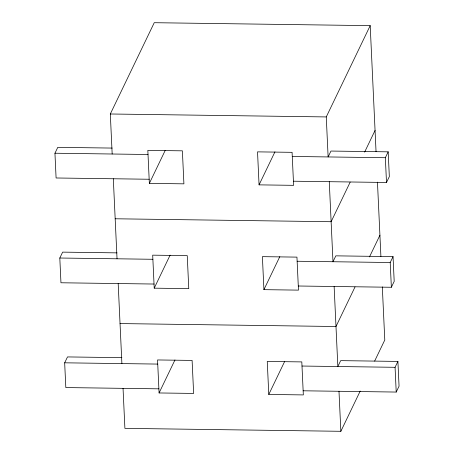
<?xml version="1.0" encoding="UTF-8"?>
<svg xmlns="http://www.w3.org/2000/svg" width="454" height="454" viewBox="0 0 454 454"><rect width="100%" height="100%" fill="white"/><g stroke="black" fill="none" stroke-linecap="round" stroke-linejoin="round"><path stroke-width="0.68" d="M149.167 179.251L56.092 177.985L54.945 153.231L57.783 147.34L112.183 148.078M112.172 154.008L110.316 113.988L154.252 22.7L370.197 25.64L376.048 151.67M154.031 284.039L60.955 282.774L59.809 258.02L62.641 252.129L117.041 252.872M149.36 183.376L147.828 150.37L182.383 150.836L183.91 183.842L149.36 183.376L165.245 150.365M158.889 388.834L65.819 387.568L64.667 362.814L67.504 356.923L121.905 357.661M154.224 288.165L152.692 255.159L187.241 255.63L188.773 288.636L154.224 288.165L170.108 255.154M259.064 184.863L257.531 151.863L292.081 152.328L293.613 185.334L259.064 184.863L274.948 151.857M159.082 392.96L157.549 359.954L192.104 360.419L193.637 393.425L159.082 392.96L174.972 359.948M293.42 181.208L386.496 182.474L389.333 176.589L388.181 151.835L330.955 151.051L328.123 156.942L326.267 116.928L370.197 25.64M263.922 289.658L262.395 256.652L296.944 257.123L298.477 290.129L263.922 289.658L279.812 256.646M350.176 182.139L331.125 221.717L115.18 218.777M364.613 152.135L375.061 130.429M268.785 394.447L267.253 361.446L301.808 361.912L303.334 394.918L268.785 394.447L284.675 361.441M386.496 182.474L385.35 157.72L388.181 151.835M355.034 286.928L335.988 326.511L120.038 323.571M369.477 256.924L379.924 235.223M298.284 286.003L391.359 287.269L390.207 262.514L393.045 256.623L335.818 255.846L332.981 261.737L329.269 181.696M391.359 287.269L394.191 281.378L393.045 256.623M123.045 388.346L124.901 428.36L340.852 431.3L360.204 391.081M374.646 361.078L384.782 340.012L382.319 286.911M303.147 390.792L396.217 392.057L395.071 367.303L397.908 361.418L340.682 360.635L337.844 366.526L334.133 286.491M396.217 392.057L399.055 386.172L397.908 361.418M110.316 113.988L326.267 116.928M54.945 153.231L148.021 154.496M292.274 156.454L385.35 157.72M59.809 258.02L152.879 259.285M297.137 261.249L390.207 262.514M64.667 362.814L157.742 364.08M301.995 366.038L395.071 367.303M377.461 182.116L380.906 256.465M338.99 391.28L340.852 431.3M113.318 178.762L117.036 258.797M118.182 283.551L121.893 363.592"/></g></svg>
